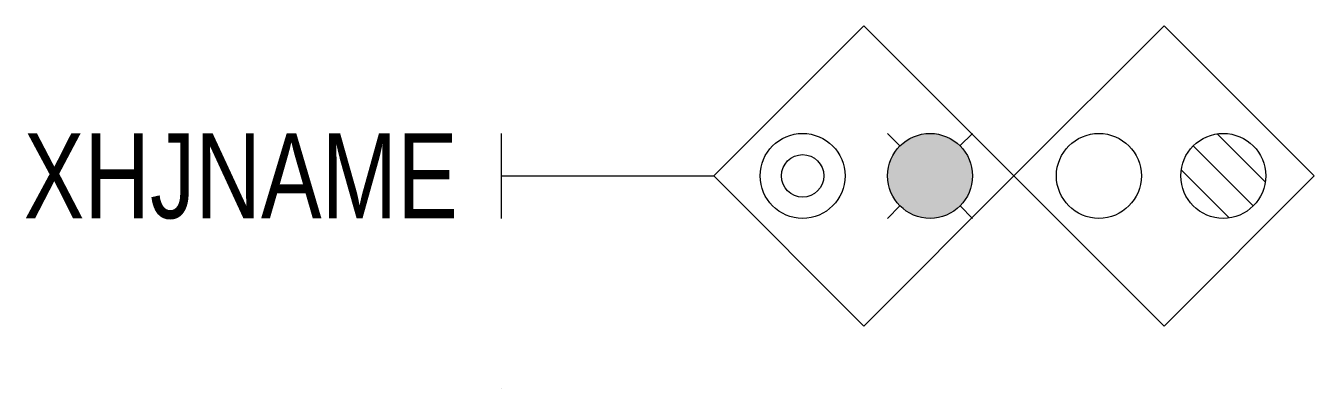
# Model space of a CAD drawing. Header units: millimetres. Extents: x -11.2 to 19.1, y 0 to 8.5.
import ezdxf
from ezdxf.enums import TextEntityAlignment as Align

# ---------------------------------------------------------------- set-up
doc = ezdxf.new("R2010")
doc.units = ezdxf.units.MM

# ---------------------------------------------------------------- blocks, each defined once
blk = doc.blocks.new('A$C3C25585F')
at = {"color": 2}
for p, q in [((1.99, 0.859), (0.859, 1.99)), ((1.707, 0.293), (0.293, 1.707)), ((1.141, 0.01), (0.01, 1.141))]:
    blk.add_line(p, q, dxfattribs=at)
blk.add_circle((1, 1), 1, dxfattribs=at)

msp = doc.modelspace()

# ---------------------------------------------------------------- hatches: boundary and pattern name
h = msp.add_hatch(color=1)
edge = h.paths.add_edge_path()
edge.add_arc((10.094, 5), 1, 0, 360)

# ---------------------------------------------------------------- linework, layer by layer
for p, q in [((0, 4), (0, 6)), ((0, 5), (5, 5)), ((0, 0.001), (0, -0.001))]:
    msp.add_line(p, q)
at = {"color": 1, "linetype": 'ByBlock', "ltscale": 3}
for p, q in [((9.387, 5.707), (9.094, 6)), ((11.091, 6.002), (10.798, 5.71)), ((9.387, 4.293), (9.094, 4)), ((11.094, 4), (10.801, 4.293))]:
    msp.add_line(p, q, dxfattribs=at)
for points in [[(5, 5), (8.536, 8.536), (12.071, 5), (8.536, 1.464)], [(12.071, 5), (15.607, 8.536), (19.142, 5), (15.607, 1.464)]]:
    msp.add_lwpolyline(points, close=True)
for radius in [1, 0.5]:
    msp.add_circle((7.094, 5), radius)
at = {"color": 1}
msp.add_circle((10.094, 5), 1, dxfattribs=at)
at = {"color": 3}
msp.add_circle((14.071, 5), 1, dxfattribs=at)

# ---------------------------------------------------------------- block references
at = {"color": 2}
msp.add_blockref('A$C3C25585F', (16, 4), dxfattribs=at)

# ---------------------------------------------------------------- texts
at = {"width": 0.8}
msp.add_attdef('XHJNAME', text='FTF3', height=2, dxfattribs=at).set_placement((-1.025, 4.001), align=Align.RIGHT)

doc.saveas('drawing.dxf')
